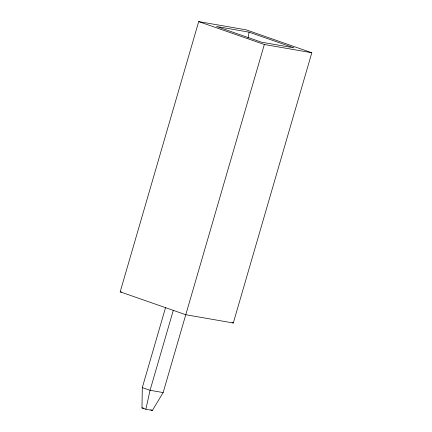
<?xml version="1.0" encoding="UTF-8"?>
<svg xmlns="http://www.w3.org/2000/svg" width="432" height="432" viewBox="0 0 432 432"><rect width="100%" height="100%" fill="white"/><g stroke="black" fill="none" stroke-linecap="round" stroke-linejoin="round"><path stroke-width="0.65" d="M311.818 52.747L246.175 29.846L198.693 21.6L120.182 291.843L185.825 314.744L233.307 322.99L311.818 52.747L264.341 44.496L163.145 392.569L152.393 410.4L145.854 409.266L141.977 407.911L142.306 387.59L165.575 307.514M248.098 38.065L249.032 32.152L216.508 26.503L261.479 42.19L294.003 47.839L249.032 32.152M145.854 409.266L150.061 390.296L173.329 310.214M120.182 291.843L121.5 292.075M163.145 392.569L150.061 390.296L142.306 387.59M141.977 407.911L143.937 408.251M198.693 21.6L264.341 44.496M232.027 322.542L233.307 322.99M150.736 409.822L152.393 410.4"/></g></svg>
